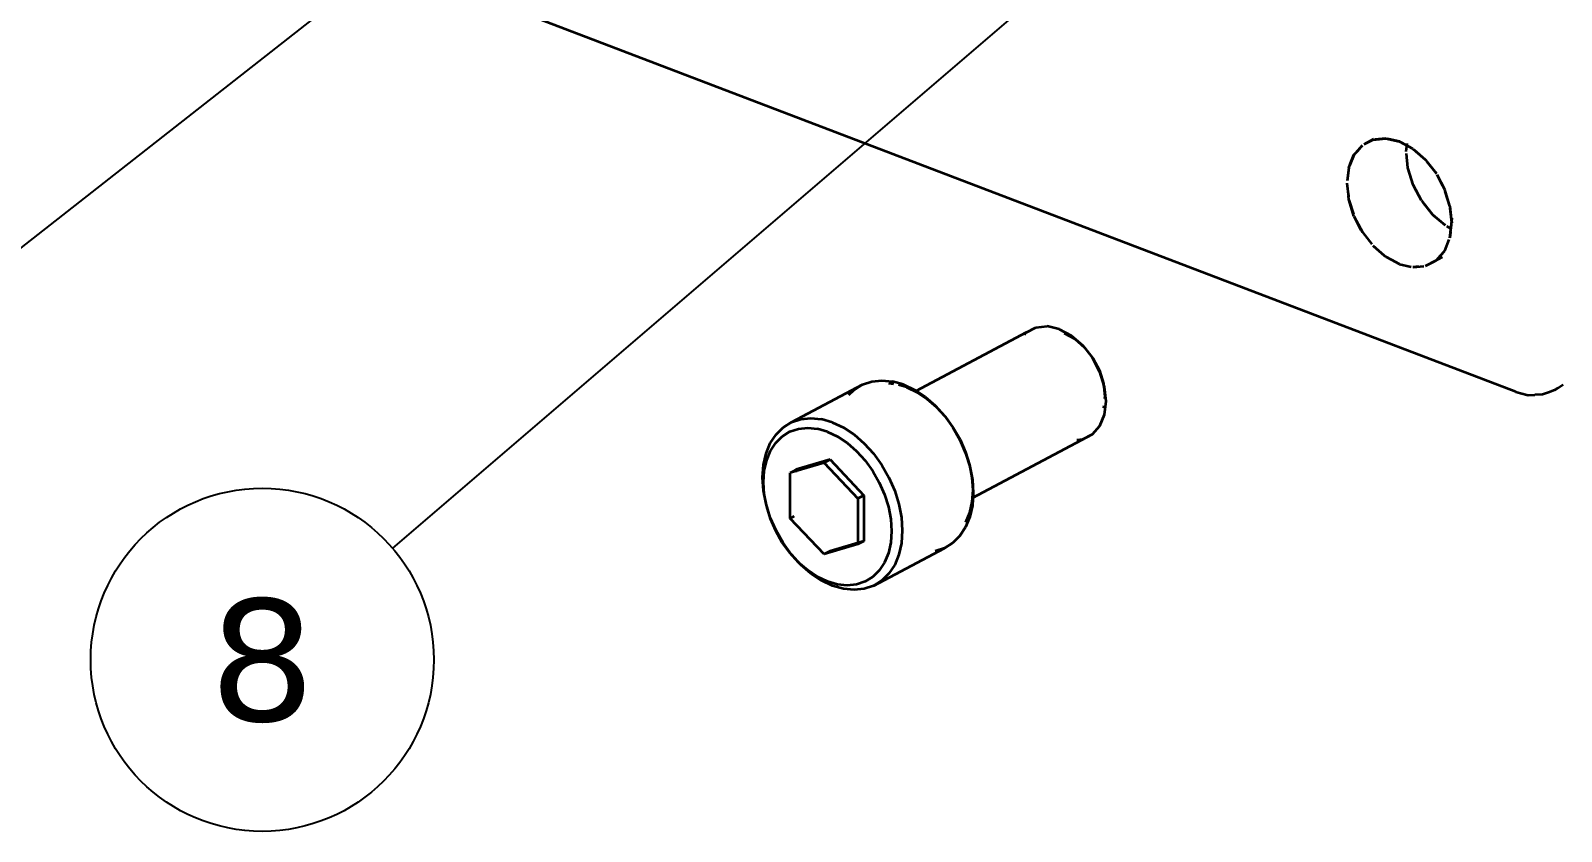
# Model space of a CAD drawing. Header units: millimetres. Extents: x 0 to 420, y 0 to 297.
# Drawn here: x 68.61 to 108.76, y 117.14 to 138.14 of the extents above; entities that cross this region are included whole.
import ezdxf
from ezdxf.enums import TextEntityAlignment as Align

# ---------------------------------------------------------------- set-up
doc = ezdxf.new("R2010")
doc.units = ezdxf.units.MM
doc.header["$LTSCALE"] = 6
doc.layers.add('BALAO', color=7, linetype='Continuous', lineweight=25)
doc.layers.add('VISIVEL', color=7, linetype='Continuous', lineweight=35)
doc.styles.add('DESENHO', font='DejaVuSans.ttf')

msp = doc.modelspace()

# ---------------------------------------------------------------- linework, layer by layer
at = {"layer": 'BALAO'}
for p, q in [((121.158, 161.485), (78.1, 124.566)), ((88.934, 148.589), (67.3, 131.626))]:
    msp.add_line(p, q, dxfattribs=at)
msp.add_circle((74.683, 121.637), 4.5, dxfattribs=at)
at = {"layer": 'VISIVEL'}
for p, q in [((107.566, 128.669), (73.386, 141.709)), ((103.318, 134.881), (103.406, 134.977)), ((103.534, 135.125), (103.346, 134.913)), ((103.49, 135.077), (103.406, 134.977)), ((103.49, 135.077), (103.538, 135.129)), ((103.834, 135.289), (103.574, 135.149)), ((103.822, 135.277), (103.574, 135.149)), ((103.822, 135.277), (104.154, 135.313)), ((104.154, 135.313), (103.862, 135.281)), ((104.154, 135.313), (104.51, 135.229)), ((104.51, 135.229), (104.198, 135.301)), ((104.51, 135.229), (104.706, 135.125)), ((104.862, 135.041), (104.554, 135.205)), ((104.686, 134.973), (104.71, 135.181)), ((104.734, 134.537), (104.694, 134.917)), ((104.862, 135.041), (105.134, 134.805)), ((105.194, 134.753), (104.906, 135.005)), ((103.182, 134.537), (103.142, 134.197)), ((103.182, 134.545), (103.23, 134.665)), ((103.318, 134.873), (103.198, 134.589)), ((103.23, 134.665), (103.318, 134.881)), ((104.87, 134.097), (104.734, 134.537)), ((105.134, 134.805), (105.194, 134.753)), ((105.194, 134.753), (105.366, 134.533)), ((105.478, 134.389), (105.23, 134.709)), ((105.366, 134.533), (105.478, 134.389)), ((103.134, 134.141), (103.174, 133.769)), ((104.87, 134.097), (104.75, 134.485)), ((105.646, 134.069), (105.498, 134.353)), ((105.698, 133.973), (105.506, 134.337)), ((103.162, 133.885), (103.174, 133.797)), ((103.182, 133.713), (103.174, 133.797)), ((103.318, 133.273), (103.182, 133.713)), ((105.09, 133.681), (104.87, 134.097)), ((105.09, 133.681), (104.898, 134.045)), ((105.698, 133.973), (105.646, 134.069)), ((105.834, 133.533), (105.698, 133.973)), ((105.834, 133.533), (105.714, 133.917)), ((103.186, 133.705), (103.302, 133.329)), ((105.09, 133.681), (105.374, 133.317)), ((105.374, 133.317), (105.126, 133.637)), ((105.374, 133.317), (105.706, 133.033)), ((105.834, 133.533), (105.87, 133.205)), ((105.882, 133.101), (105.842, 133.481)), ((103.318, 133.273), (103.538, 132.857)), ((103.51, 132.909), (103.322, 133.265)), ((105.706, 133.033), (105.414, 133.281)), ((105.874, 132.941), (105.75, 133.009)), ((105.758, 133.005), (105.854, 132.953)), ((105.834, 132.701), (105.874, 133.049)), ((105.85, 132.849), (105.894, 133.221)), ((105.874, 133.161), (105.882, 133.101)), ((103.542, 132.853), (103.786, 132.541)), ((105.698, 132.365), (105.818, 132.661)), ((105.85, 132.849), (105.834, 132.701)), ((104.042, 132.301), (103.822, 132.493)), ((103.826, 132.489), (104.11, 132.241)), ((104.042, 132.301), (104.154, 132.205)), ((104.158, 132.205), (104.462, 132.041)), ((104.298, 132.129), (104.17, 132.197)), ((104.51, 132.017), (104.298, 132.129)), ((105.194, 131.969), (105.478, 132.117)), ((105.634, 132.201), (105.442, 132.097)), ((105.482, 132.121), (105.67, 132.333)), ((105.51, 132.153), (105.698, 132.365)), ((104.514, 132.013), (104.818, 131.945)), ((105.014, 131.949), (104.862, 131.937)), ((104.87, 131.937), (105.154, 131.965)), ((105.198, 131.973), (105.442, 132.097)), ((94.722, 130.221), (91.826, 128.681)), ((94.674, 130.169), (94.722, 130.221)), ((94.722, 130.221), (94.974, 130.353)), ((94.974, 130.353), (95.27, 130.385)), ((95.586, 130.313), (95.27, 130.385)), ((95.586, 130.313), (95.902, 130.141)), ((95.714, 130.201), (95.994, 130.053)), ((95.902, 130.141), (96.198, 129.889)), ((95.994, 130.053), (96.25, 129.829)), ((96.198, 129.889), (96.25, 129.829)), ((96.198, 129.889), (96.45, 129.565)), ((96.25, 129.829), (96.47, 129.549)), ((96.45, 129.565), (96.642, 129.193)), ((96.47, 129.549), (96.642, 129.225)), ((90.426, 128.857), (90.67, 128.937)), ((90.67, 128.937), (90.934, 128.965)), ((90.934, 128.965), (91.214, 128.937)), ((91.502, 128.857), (91.214, 128.937)), ((96.642, 129.225), (96.746, 128.881)), ((96.642, 129.193), (96.766, 128.801)), ((88.562, 127.869), (90.426, 128.857)), ((90.066, 128.585), (90.206, 128.721)), ((90.206, 128.721), (90.426, 128.857)), ((91.106, 128.889), (91.238, 128.873)), ((91.578, 128.789), (91.374, 128.849)), ((91.502, 128.857), (91.786, 128.721)), ((91.578, 128.789), (91.85, 128.661)), ((91.786, 128.721), (92.066, 128.533)), ((91.85, 128.661), (92.114, 128.485)), ((92.066, 128.533), (92.33, 128.305)), ((96.766, 128.801), (96.746, 128.881)), ((96.746, 128.881), (96.782, 128.545)), ((96.766, 128.801), (96.806, 128.417)), ((96.782, 128.545), (96.778, 128.481)), ((107.566, 128.669), (107.682, 128.629)), ((107.682, 128.629), (107.89, 128.581)), ((107.89, 128.581), (108.062, 128.585)), ((108.262, 128.597), (108.062, 128.585)), ((108.418, 128.645), (108.262, 128.597)), ((108.578, 128.705), (108.418, 128.645)), ((108.678, 128.769), (108.578, 128.705)), ((108.678, 128.769), (108.802, 128.857)), ((92.114, 128.485), (92.366, 128.265)), ((92.33, 128.305), (92.578, 128.037)), ((92.366, 128.265), (92.578, 128.037)), ((92.366, 128.265), (92.602, 128.009)), ((96.754, 128.297), (96.746, 128.233)), ((96.806, 128.417), (96.766, 128.065)), ((88.158, 127.549), (88.342, 127.733)), ((88.342, 127.733), (88.562, 127.869)), ((88.522, 127.621), (88.746, 127.697)), ((88.562, 127.869), (88.806, 127.949)), ((88.746, 127.697), (88.99, 127.721)), ((88.806, 127.949), (89.074, 127.977)), ((88.99, 127.721), (89.246, 127.693)), ((89.074, 127.977), (89.35, 127.949)), ((89.51, 127.617), (89.246, 127.693)), ((89.638, 127.865), (89.35, 127.949)), ((89.638, 127.865), (89.926, 127.729)), ((89.926, 127.729), (90.206, 127.545)), ((92.578, 128.037), (92.794, 127.733)), ((92.602, 128.009), (92.806, 127.725)), ((92.794, 127.733), (92.982, 127.405)), ((92.806, 127.725), (92.986, 127.413)), ((96.642, 127.765), (96.45, 127.545)), ((96.766, 128.065), (96.642, 127.765)), ((87.898, 127.049), (88.006, 127.317)), ((88.006, 127.317), (88.158, 127.549)), ((88.014, 127.117), (88.15, 127.325)), ((88.15, 127.325), (88.322, 127.497)), ((88.322, 127.497), (88.522, 127.621)), ((89.51, 127.617), (89.77, 127.493)), ((89.77, 127.493), (90.026, 127.325)), ((90.026, 127.325), (90.27, 127.113)), ((90.206, 127.545), (90.47, 127.313)), ((90.47, 127.313), (90.714, 127.045)), ((92.982, 127.405), (93.13, 127.061)), ((92.986, 127.413), (93.126, 127.085)), ((96.45, 127.545), (93.302, 125.873)), ((96.198, 127.413), (96.05, 127.397)), ((96.45, 127.545), (96.198, 127.413)), ((87.83, 126.749), (87.898, 127.049)), ((87.914, 126.869), (88.014, 127.117)), ((89.574, 126.889), (88.53, 126.545)), ((89.574, 126.889), (88.686, 126.629)), ((89.574, 126.889), (89.418, 126.805)), ((89.574, 126.889), (90.462, 125.949)), ((90.27, 127.113), (90.494, 126.865)), ((90.714, 127.045), (90.934, 126.745)), ((93.126, 127.085), (93.234, 126.753)), ((93.13, 127.061), (93.242, 126.709)), ((87.806, 126.421), (87.83, 126.749)), ((87.83, 126.293), (87.85, 126.593)), ((87.85, 126.593), (87.914, 126.869)), ((89.418, 126.805), (88.53, 126.545)), ((88.686, 126.629), (88.53, 126.545)), ((88.53, 125.345), (88.53, 126.545)), ((88.686, 126.557), (88.686, 126.629)), ((89.418, 126.805), (90.306, 125.869)), ((90.494, 126.865), (90.694, 126.589)), ((90.694, 126.589), (90.866, 126.289)), ((90.934, 126.745), (91.118, 126.417)), ((93.234, 126.753), (93.294, 126.417)), ((93.242, 126.709), (93.31, 126.357)), ((87.83, 126.077), (87.806, 126.421)), ((87.85, 125.981), (87.83, 126.293)), ((90.866, 126.289), (91.006, 125.977)), ((91.118, 126.417), (91.27, 126.073)), ((93.294, 126.417), (93.318, 126.089)), ((93.318, 126.089), (93.294, 125.781)), ((93.31, 126.357), (93.33, 126.013)), ((87.898, 125.725), (87.83, 126.077)), ((87.914, 125.657), (87.85, 125.981)), ((88.006, 125.373), (87.898, 125.725)), ((87.914, 125.657), (87.898, 125.725)), ((90.462, 125.949), (90.306, 125.869)), ((90.306, 125.869), (90.306, 124.669)), ((90.462, 125.949), (90.462, 124.749)), ((91.006, 125.977), (91.106, 125.653)), ((91.27, 126.073), (91.378, 125.721)), ((91.378, 125.721), (91.446, 125.369)), ((93.294, 125.781), (93.234, 125.493)), ((93.31, 125.685), (93.242, 125.385)), ((93.33, 126.013), (93.31, 125.685)), ((88.014, 125.333), (87.914, 125.657)), ((88.158, 125.029), (88.006, 125.373)), ((88.15, 125.017), (88.014, 125.333)), ((88.634, 125.401), (88.53, 125.345)), ((89.418, 124.405), (88.53, 125.345)), ((91.106, 125.653), (91.166, 125.329)), ((91.166, 125.329), (91.186, 125.013)), ((91.446, 125.369), (91.47, 125.025)), ((93.234, 125.493), (93.126, 125.237)), ((93.242, 125.385), (93.13, 125.117)), ((88.322, 124.717), (88.15, 125.017)), ((88.342, 124.701), (88.158, 125.029)), ((91.186, 125.013), (91.166, 124.713)), ((91.47, 125.025), (91.446, 124.697)), ((92.982, 124.889), (92.794, 124.701)), ((93.13, 125.117), (92.982, 124.889)), ((88.522, 124.441), (88.322, 124.717)), ((88.562, 124.401), (88.342, 124.701)), ((90.306, 124.669), (89.418, 124.405)), ((89.574, 124.489), (89.418, 124.405)), ((90.462, 124.749), (89.574, 124.489)), ((90.306, 124.669), (89.574, 124.489)), ((90.462, 124.749), (90.306, 124.669)), ((90.714, 123.577), (92.578, 124.569)), ((91.166, 124.713), (91.106, 124.437)), ((91.446, 124.697), (91.378, 124.397)), ((92.578, 124.569), (92.33, 124.485)), ((92.794, 124.701), (92.578, 124.569)), ((88.746, 124.193), (88.522, 124.441)), ((88.806, 124.129), (88.522, 124.441)), ((88.806, 124.129), (88.562, 124.401)), ((88.99, 123.985), (88.746, 124.193)), ((89.074, 123.901), (88.806, 124.129)), ((91.006, 124.193), (90.866, 123.981)), ((91.106, 124.437), (91.006, 124.193)), ((91.27, 124.129), (91.118, 123.897)), ((91.378, 124.397), (91.27, 124.129)), ((89.246, 123.813), (88.99, 123.985)), ((89.35, 123.717), (89.074, 123.901)), ((89.51, 123.689), (89.246, 123.813)), ((89.638, 123.581), (89.35, 123.717)), ((89.77, 123.613), (89.51, 123.689)), ((90.494, 123.689), (90.27, 123.613)), ((90.694, 123.813), (90.494, 123.689)), ((90.866, 123.981), (90.694, 123.813)), ((90.934, 123.713), (90.714, 123.577)), ((91.118, 123.897), (90.934, 123.713)), ((89.926, 123.497), (89.638, 123.581)), ((90.026, 123.589), (89.77, 123.613)), ((90.206, 123.469), (89.926, 123.497)), ((90.27, 123.613), (90.026, 123.589)), ((90.47, 123.497), (90.206, 123.469)), ((90.714, 123.577), (90.47, 123.497))]:
    msp.add_line(p, q, dxfattribs=at)

# ---------------------------------------------------------------- texts
at = {"layer": 'BALAO', "style": 'DESENHO'}
msp.add_text('8', height=3.2, dxfattribs=at).set_placement((74.683, 121.637), align=Align.MIDDLE_CENTER)

doc.saveas('drawing.dxf')
